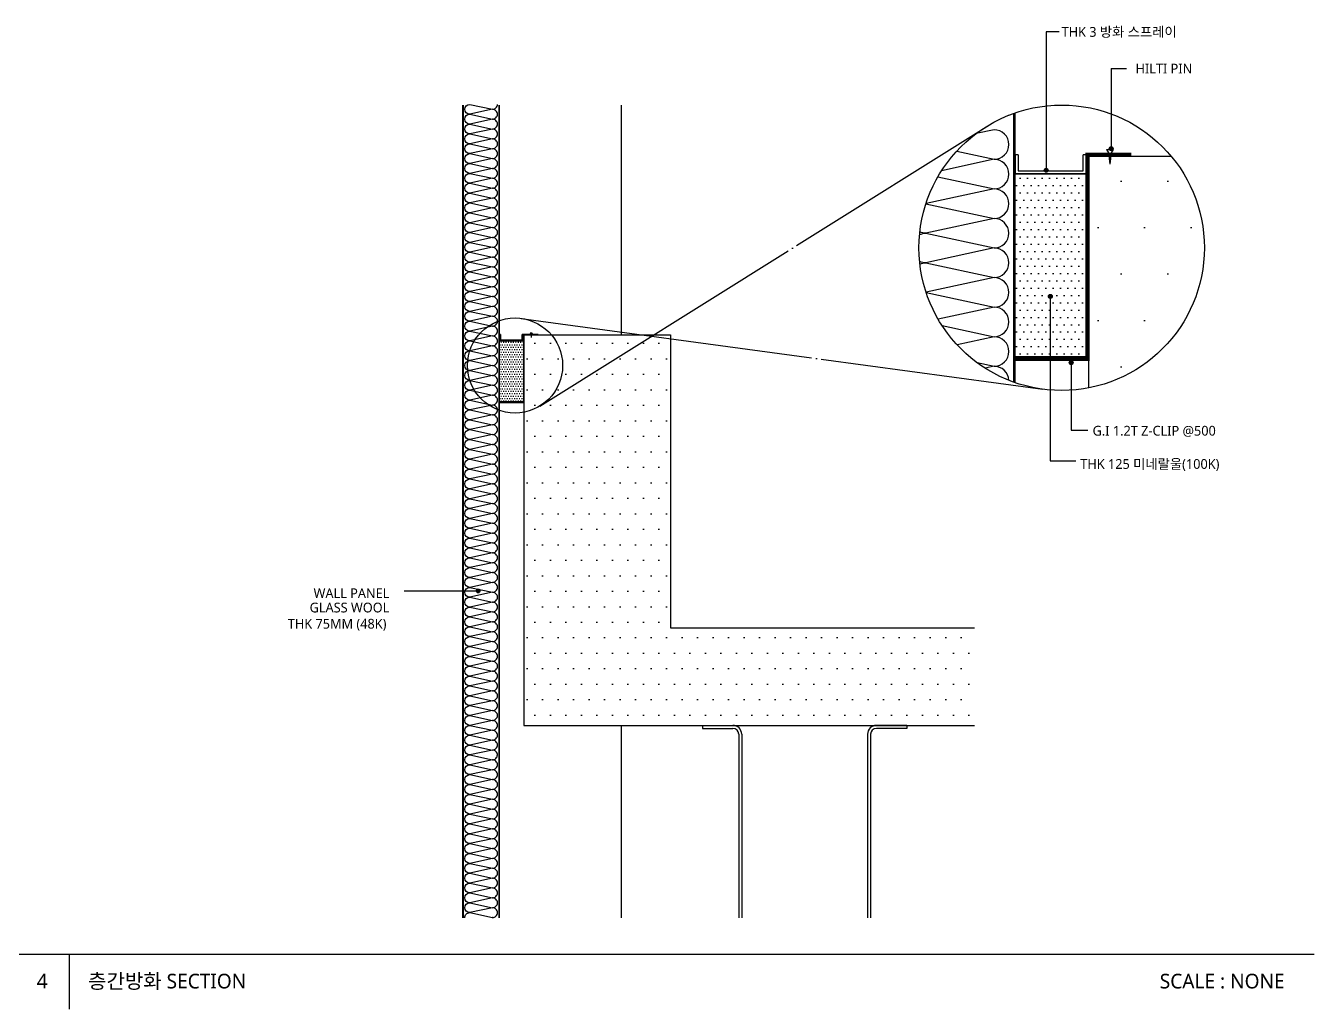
# Model space of a CAD drawing. Header units: millimetres. Extents: x 2752880 to 2775018, y 665860 to 672840.
# Drawn here: x 2761723 to 2764362, y 668685 to 670700 of the extents above; entities that cross this region are included whole.
import ezdxf
from ezdxf.enums import TextEntityAlignment as Align

# ---------------------------------------------------------------- set-up
doc = ezdxf.new("R2010")
doc.units = ezdxf.units.MM
doc.header["$LTSCALE"] = 10
doc.linetypes.add('CEN', pattern=[62, 60, -1, 0, -1])
doc.layers.get('DEFPOINTS').update_dxf_attribs({"color": 161})
for name, color, linetype in [('BOX', 5, 'Continuous'), ('CEN', 1, 'CEN'), ('CON', 7, 'Continuous'), ('ELE5', 254, 'Continuous'), ('HATCH', 8, 'Continuous'), ('HF', 3, 'Continuous'), ('OVERHEAD DOOR - 1', 4, 'Continuous'), ('TEX', 3, 'Continuous'), ('xref 단면도$0$내부우레탄-1', 13, 'Continuous'), ('스틸', 8, 'Continuous')]:
    doc.layers.add(name, color=color, linetype=linetype)
doc.styles.add('나눔바른고딕', font='NanumBarunGothic.ttf')
doc.styles.add('맑은고딕', font='malgun_0.ttf')

msp = doc.modelspace()

# ---------------------------------------------------------------- hatches: boundary and pattern name
at = {"linetype": 'ByBlock'}
h = msp.add_hatch(color=4, dxfattribs=at)
h.dxf.hatch_style = 1
h.paths.add_polyline_path([(2763950.3, 670447.9, 1), (2763942.4, 670447.9, 1)])
h = msp.add_hatch(dxfattribs=at)
h.set_pattern_fill('DOTS', color=251, scale=240)
h.set_pattern_definition([(0, (-5817545.158, -4257052.702), (7.5, 15), [0, -15])])
h.paths.add_polyline_path([(2763749.8, 670396.4), (2763749.8, 670021.4), (2763899.8, 670021.4), (2763899.8, 670396.4)])
h = msp.add_hatch(color=4, dxfattribs=at)
h.dxf.hatch_style = 1
h.paths.add_polyline_path([(2763817.1, 670403.7, 1), (2763809.2, 670403.7, 1)])
h = msp.add_hatch(color=4, dxfattribs=at)
h.dxf.hatch_style = 1
h.paths.add_polyline_path([(2763825.6, 670145.3, 1), (2763817.7, 670145.3, 1)])
h = msp.add_hatch(dxfattribs=at)
h.set_pattern_fill('DOTS', color=251, scale=80)
h.set_pattern_definition([(0, (-97738.11, -972428.863), (2.5, 5), [0, -5])])
h.paths.add_polyline_path([(2762693.5, 670054.2), (2762693.5, 669929.2), (2762743.5, 669929.2), (2762743.5, 670054.2)])
h = msp.add_hatch(color=4, dxfattribs=at)
h.dxf.hatch_style = 1
h.paths.add_polyline_path([(2763868.5, 670009.5, 1), (2763860.6, 670009.5, 1)])
h = msp.add_hatch(color=4, dxfattribs=at)
h.dxf.hatch_style = 1
h.paths.add_polyline_path([(2762653.6, 669541.8, 1), (2762645.8, 669541.8, 1)])
at = {"layer": 'HATCH', "linetype": 'ByBlock'}
h = msp.add_hatch(dxfattribs=at)
h.set_pattern_fill('DOTS', color=256, scale=60)
h.set_pattern_definition([(0, (-5521068.5, -1348727.92), (47.625, 95.25), [0, -95.25])])
edge = h.paths.add_edge_path()
edge.add_arc((2763845, 670244.9), 292.3, 280.7993, 400.5995)
edge.add_line((2764066.9, 670435.1), (2763987.8, 670435.4))
edge.add_line((2763987.8, 670435.4), (2763946, 670435.4))
edge.add_line((2763946, 670435.4), (2763946.5, 670439.7))
edge.add_line((2763946.5, 670439.7), (2763950.6, 670445.9))
edge.add_line((2763950.6, 670445.9), (2763937, 670445.9))
edge.add_line((2763937, 670445.9), (2763941.1, 670439.7))
edge.add_line((2763941.1, 670439.7), (2763941.6, 670435.4))
edge.add_line((2763941.6, 670435.4), (2763897.8, 670435.4))
edge.add_line((2763897.8, 670435.4), (2763897.8, 670017.1))
edge.add_line((2763897.8, 670017.1), (2763899.8, 670017.1))
edge.add_line((2763899.8, 670017.1), (2763899.8, 669957.8))
h = msp.add_hatch(dxfattribs=at)
h.set_pattern_fill('DOTS', color=256, scale=20)
h.set_pattern_definition([(0, (1087.442, -2987.27), (15.875, 31.75), [0, -31.75])])
h.paths.add_polyline_path([(2762743.5, 669266.2), (2762743.5, 669927.7), (2762742.9, 669927.7), (2762742.9, 670067.2), (2762757.5, 670067.2), (2762757.3, 670068.6), (2762756, 670070.7), (2762760.5, 670070.7), (2762759.1, 670068.6), (2762759, 670067.2), (2762772.9, 670067.2), (2763043.5, 670066.2), (2763043.5, 669466.2), (2763666.1, 669466.2), (2763666.1, 669266.2)])

# ---------------------------------------------------------------- linework, layer by layer
at = {"color": 4, "linetype": 'ByBlock'}
for p, q in [((2763839.6, 670687.2), (2763813.1, 670687.2)), ((2763813.1, 670687.2), (2763813.1, 670403.6)), ((2763946.3, 670612), (2763946.3, 670445.2)), ((2763946.3, 670612), (2763978, 670612)), ((2763821.6, 670149.3), (2763821.6, 669808)), ((2763864.5, 670015.4), (2763864.5, 669871.3)), ((2763864.5, 669871.3), (2763898.8, 669871.3)), ((2763821.6, 669808), (2763873.7, 669808)), ((2762497.9, 669541.7, -1), (2762649.6, 669541.7, -1))]:
    msp.add_line(p, q, dxfattribs=at)
at = {"color": 2, "linetype": 'ByBlock'}
for p, q in [((2763937, 670445.9), (2763950.6, 670445.9)), ((2763937, 670445.9), (2763941.1, 670439.7)), ((2763941.1, 670439.7), (2763943.8, 670416.3)), ((2763946.5, 670439.7), (2763943.8, 670416.3)), ((2763950.6, 670445.9), (2763946.5, 670439.7)), ((2763749.8, 670435.4), (2763749.8, 670396.4)), ((2763755.8, 670435.4), (2763749.8, 670435.4)), ((2763755.8, 670435.4), (2763755.8, 670402.4)), ((2763889.1, 670402.4), (2763889.1, 670435.4)), ((2763895.1, 670435.4), (2763889.1, 670435.4)), ((2763895.1, 670396.4), (2763895.1, 670435.4)), ((2763895.1, 670396.4), (2763749.8, 670396.4)), ((2763749.8, 670396.4), (2763895.1, 670396.4)), ((2763755.8, 670402.4), (2763889.1, 670402.4)), ((2762756, 670070.7), (2762760.5, 670070.7)), ((2762756, 670070.7), (2762757.3, 670068.6)), ((2762760.5, 670070.7), (2762759.1, 670068.6)), ((2762693.5, 670067.2), (2762693.5, 670054.2)), ((2762695.5, 670067.2), (2762693.5, 670067.2)), ((2762742, 670054.2), (2762693.5, 670054.2)), ((2762693.5, 670054.2), (2762742, 670054.2)), ((2762695.5, 670067.2), (2762695.5, 670056.2)), ((2762695.5, 670056.2), (2762740, 670056.2)), ((2762740, 670056.2), (2762740, 670067.2)), ((2762742, 670067.2), (2762740, 670067.2)), ((2762742, 670054.2), (2762742, 670067.2)), ((2762757.3, 670068.6), (2762758.2, 670060.8)), ((2762759.1, 670068.6), (2762758.2, 670060.8)), ((2763897.8, 670021.4), (2763749.8, 670021.4)), ((2762742.9, 669929.2), (2762693.5, 669929.2))]:
    msp.add_line(p, q, dxfattribs=at)
at = {"color": 1, "linetype": 'ByBlock'}
for centre, radius in [((2763845, 670244.9), 292.3), ((2762725.3, 670003.7), 97.4)]:
    msp.add_circle(centre, radius, dxfattribs=at)
at = {"color": 4, "linetype": 'ByBlock'}
for centre in [(2763946.3, 670447.9), (2763813.2, 670403.7), (2763821.7, 670145.3), (2763864.5, 670009.5), (2762649.7, 669541.8, -1)]:
    msp.add_circle(centre, 3.94, dxfattribs=at)
at = {"layer": 'BOX'}
for p, q in [((2759037.3, 668797.2), (2764362.3, 668797.2)), ((2761812.3, 668797.2), (2761812.3, 668684.7))]:
    msp.add_line(p, q, dxfattribs=at)
at = {"layer": 'CEN'}
for p, q in [((2762776.2, 669920.6), (2763697, 670496.9)), ((2762738.1, 670100.2), (2763806.6, 669955.2))]:
    msp.add_line(p, q, dxfattribs=at)
at = {"layer": 'CON', "ltscale": 0.1}
for p, q in [((2763899.8, 670432.6), (2764069.1, 670432.6)), ((2762743.5, 670066.2), (2763043.5, 670066.2))]:
    msp.add_line(p, q, dxfattribs=at)
for points in [[(2763899.8, 670432.6), (2763899.8, 669957.8)], [(2762743.5, 670066.2), (2762743.5, 669266.2), (2763666.1, 669266.2)], [(2763043.5, 670066.2), (2763043.5, 669466.2), (2763666.1, 669466.2)]]:
    msp.add_lwpolyline(points, dxfattribs=at)
at = {"layer": 'DEFPOINTS'}
msp.add_point((2763318.5, 669266.2), dxfattribs=at)
at = {"layer": 'ELE5', "ltscale": 0.1}
msp.add_line((2762943.5, 668872.2), (2762943.5, 669266.2), dxfattribs=at)
msp.add_lwpolyline([(2762943.5, 670066.2), (2762943.5, 670537.2)], dxfattribs=at)
at = {"layer": 'HF', "color": 0, "linetype": 'ByBlock'}
for p, q in [((2763109.5, 669266.2), (2763171.5, 669266.2)), ((2763109.5, 669266.2), (2763109.5, 669260.2)), ((2763109.5, 669260.2), (2763171.5, 669260.2)), ((2763527.5, 669266.2), (2763465.5, 669266.2)), ((2763527.5, 669260.2), (2763465.5, 669260.2)), ((2763527.5, 669266.2), (2763527.5, 669260.2)), ((2763183.5, 669248.2), (2763183.5, 668872.2)), ((2763189.5, 669248.2), (2763189.5, 668872.2)), ((2763447.5, 669248.2), (2763447.5, 668872.2)), ((2763453.5, 669248.2), (2763453.5, 668872.2))]:
    msp.add_line(p, q, dxfattribs=at)
for centre, radius, start, end in [((2763171.5, 669248.2), 18, 0, 90), ((2763171.5, 669248.2), 12, 0, 90), ((2763465.5, 669248.2), 18, 90, 180), ((2763465.5, 669248.2), 12, 90, 180)]:
    msp.add_arc(centre, radius, start, end, dxfattribs=at)
at = {"layer": 'OVERHEAD DOOR - 1', "linetype": 'ByBlock'}
for p, q in [((2762618.5, 668872.2), (2762618.5, 670537.2)), ((2762619.5, 668872.2), (2762619.5, 670537.2)), ((2762692.5, 668872.2), (2762692.5, 670537.2)), ((2762693.5, 668872.2), (2762693.5, 670537.2)), ((2763746.8, 669969.6), (2763746.8, 670520.2)), ((2763749.8, 669968.6), (2763749.8, 670521.2))]:
    msp.add_line(p, q, dxfattribs=at)
at = {"layer": 'xref 단면도$0$내부우레탄-1', "color": 251, "linetype": 'ByBlock'}
for points, elevation in [([(2762689.2, 670518.5, 0.414214), (2762679.1, 670528.6), (2762632.5, 670518.5, -1), (2762632.5, 670538.7), (2762679.1, 670528.6, 0.414214), (2762689.2, 670538.7)], -1), ([(2762689.2, 670518.5, 0.414214), (2762679.1, 670528.6), (2762632.5, 670518.5, -1), (2762632.5, 670538.7), (2762679.1, 670528.6, 0.414214), (2762689.2, 670538.7)], -1), ([(2762689.2, 670498.3, 0.414214), (2762679.1, 670508.4), (2762632.5, 670498.3, -1), (2762632.5, 670518.5), (2762679.1, 670508.4, 0.414214), (2762689.2, 670518.5)], -1), ([(2762689.2, 670498.3, 0.414214), (2762679.1, 670508.4), (2762632.5, 670498.3, -1), (2762632.5, 670518.5), (2762679.1, 670508.4, 0.414214), (2762689.2, 670518.5)], -1), ([(2762689.2, 670478.1, 0.414214), (2762679.1, 670488.2), (2762632.5, 670478.1, -1), (2762632.5, 670498.3), (2762679.1, 670488.2, 0.414214), (2762689.2, 670498.3)], -1), ([(2763736.7, 670516.4, 0.005215), (2763736.7, 670517)], -3), ([(2763736.7, 670516.4, 0.005215), (2763736.7, 670517)], -3), ([(2762689.2, 670457.9, 0.414214), (2762679.1, 670468), (2762632.5, 670457.9, -1), (2762632.5, 670478.1), (2762679.1, 670468, 0.414214), (2762689.2, 670478.1)], -1), ([(2762689.2, 670457.9, 0.414214), (2762679.1, 670468), (2762632.5, 670457.9, -1), (2762632.5, 670478.1), (2762679.1, 670468, 0.414214), (2762689.2, 670478.1)], -1), ([(2763736.7, 670456.4, 0.414214), (2763706.4, 670486.7), (2763669.7, 670478.7)], -3), ([(2763736.7, 670456.4, 0.414214), (2763706.4, 670486.7), (2763669.7, 670478.7)], -3), ([(2762689.2, 670437.7, 0.414214), (2762679.1, 670447.8), (2762632.5, 670437.7, -1), (2762632.5, 670457.9), (2762679.1, 670447.8, 0.414214), (2762689.2, 670457.9)], -1), ([(2763629.9, 670442.7), (2763706.4, 670426.1, 0.414214), (2763736.7, 670456.4)], -3), ([(2763629.9, 670442.7), (2763706.4, 670426.1, 0.414214), (2763736.7, 670456.4)], -3), ([(2762689.2, 670417.5, 0.414214), (2762679.1, 670427.6), (2762632.5, 670417.5, -1), (2762632.5, 670437.7), (2762679.1, 670427.6, 0.414214), (2762689.2, 670437.7)], -1), ([(2762689.2, 670397.3, 0.414214), (2762679.1, 670407.4), (2762632.5, 670397.3, -1), (2762632.5, 670417.5), (2762679.1, 670407.4, 0.414214), (2762689.2, 670417.5)], -1), ([(2762689.2, 670397.3, 0.414214), (2762679.1, 670407.4), (2762632.5, 670397.3, -1), (2762632.5, 670417.5), (2762679.1, 670407.4, 0.414214), (2762689.2, 670417.5)], -1), ([(2763736.7, 670395.8, 0.414214), (2763706.4, 670426.1), (2763599.1, 670402.8)], -3), ([(2763736.7, 670395.8, 0.414214), (2763706.4, 670426.1), (2763599.1, 670402.8)], -3), ([(2762689.2, 670377.1, 0.414214), (2762679.1, 670387.2), (2762632.5, 670377.1, -1), (2762632.5, 670397.3), (2762679.1, 670387.2, 0.414214), (2762689.2, 670397.3)], -1), ([(2762689.2, 670377.1, 0.414214), (2762679.1, 670387.2), (2762632.5, 670377.1, -1), (2762632.5, 670397.3), (2762679.1, 670387.2, 0.414214), (2762689.2, 670397.3)], -1), ([(2763591.6, 670390.5), (2763706.4, 670365.5, 0.414214), (2763736.7, 670395.8)], -3), ([(2763591.6, 670390.5), (2763706.4, 670365.5, 0.414214), (2763736.7, 670395.8)], -3), ([(2762689.2, 670356.9, 0.414214), (2762679.1, 670367), (2762632.5, 670356.9, -1), (2762632.5, 670377.1), (2762679.1, 670367, 0.414214), (2762689.2, 670377.1)], -1), ([(2762689.2, 670356.9, 0.414214), (2762679.1, 670367), (2762632.5, 670356.9, -1), (2762632.5, 670377.1), (2762679.1, 670367, 0.414214), (2762689.2, 670377.1)], -1), ([(2763736.7, 670335.2, 0.414214), (2763706.4, 670365.5), (2763567.1, 670335.3)], -3), ([(2763736.7, 670335.2, 0.414214), (2763706.4, 670365.5), (2763567.1, 670335.3)], -3), ([(2762689.2, 670336.7, 0.414214), (2762679.1, 670346.8), (2762632.5, 670336.7, -1), (2762632.5, 670356.9), (2762679.1, 670346.8, 0.414214), (2762689.2, 670356.9)], -1), ([(2762689.2, 670316.5, 0.414214), (2762679.1, 670326.6), (2762632.5, 670316.5, -1), (2762632.5, 670336.7), (2762679.1, 670326.6, 0.414214), (2762689.2, 670336.7)], -1), ([(2762689.2, 670316.5, 0.414214), (2762679.1, 670326.6), (2762632.5, 670316.5, -1), (2762632.5, 670336.7), (2762679.1, 670326.6, 0.414214), (2762689.2, 670336.7)], -1), ([(2763567, 670335.2), (2763706.4, 670304.9, 0.414214), (2763736.7, 670335.2)], -3), ([(2762689.2, 670296.3, 0.414214), (2762679.1, 670306.4), (2762632.5, 670296.3, -1), (2762632.5, 670316.5), (2762679.1, 670306.4, 0.414214), (2762689.2, 670316.5)], -1), ([(2762689.2, 670276.1, 0.414214), (2762679.1, 670286.2), (2762632.5, 670276.1, -1), (2762632.5, 670296.3), (2762679.1, 670286.2, 0.414214), (2762689.2, 670296.3)], -1), ([(2763736.7, 670274.7, 0.414214), (2763706.4, 670304.9), (2763566.8, 670274.7, -0.10431), (2763554.5, 670277.2, -0.10431)], -3), ([(2762689.2, 670255.9, 0.414214), (2762679.1, 670266), (2762632.5, 670255.9, -1), (2762632.5, 670276.1), (2762679.1, 670266, 0.414214), (2762689.2, 670276.1)], -1), ([(2762689.2, 670255.9, 0.414214), (2762679.1, 670266), (2762632.5, 670255.9, -1), (2762632.5, 670276.1), (2762679.1, 670266, 0.414214), (2762689.2, 670276.1)], -1), ([(2762689.2, 670235.7, 0.414214), (2762679.1, 670245.8), (2762632.5, 670235.7, -1), (2762632.5, 670255.9), (2762679.1, 670245.8, 0.414214), (2762689.2, 670255.9)], -1), ([(2762689.2, 670235.7, 0.414214), (2762679.1, 670245.8), (2762632.5, 670235.7, -1), (2762632.5, 670255.9), (2762679.1, 670245.8, 0.414214), (2762689.2, 670255.9)], -1), ([(2763554, 670271.8, -0.109363), (2763566.8, 670274.7), (2763706.4, 670244.4, 0.414214), (2763736.7, 670274.7)], -3), ([(2762689.2, 670215.5, 0.414214), (2762679.1, 670225.6), (2762632.5, 670215.5, -1), (2762632.5, 670235.7), (2762679.1, 670225.6, 0.414214), (2762689.2, 670235.7)], -1), ([(2762689.2, 670215.5, 0.414214), (2762679.1, 670225.6), (2762632.5, 670215.5, -1), (2762632.5, 670235.7), (2762679.1, 670225.6, 0.414214), (2762689.2, 670235.7)], -1), ([(2763736.7, 670214.1, 0.414214), (2763706.4, 670244.4), (2763566.8, 670214.1, -0.10837), (2763554.1, 670216.8, -0.10837)], -3), ([(2762689.2, 670195.4, 0.414214), (2762679.1, 670205.5), (2762632.5, 670195.4, -1), (2762632.5, 670215.5), (2762679.1, 670205.5, 0.414214), (2762689.2, 670215.5)], -1), ([(2763554.7, 670211.5, -0.103239), (2763566.8, 670214.1), (2763706.4, 670183.8, 0.414214), (2763736.7, 670214.1)], -3), ([(2762689.2, 670175.2, 0.414214), (2762679.1, 670185.3), (2762632.5, 670175.2, -1), (2762632.5, 670195.4), (2762679.1, 670185.3, 0.414214), (2762689.2, 670195.4)], -1), ([(2762689.2, 670155, 0.414214), (2762679.1, 670165.1), (2762632.5, 670155, -1), (2762632.5, 670175.2), (2762679.1, 670165.1, 0.414214), (2762689.2, 670175.2)], -1), ([(2763736.7, 670153.5, 0.414214), (2763706.4, 670183.8), (2763567.4, 670153.6)], -3), ([(2762689.2, 670134.8, 0.414214), (2762679.1, 670144.9), (2762632.5, 670134.8, -1), (2762632.5, 670155), (2762679.1, 670144.9, 0.414214), (2762689.2, 670155)], -1), ([(2762689.2, 670134.8, 0.414214), (2762679.1, 670144.9), (2762632.5, 670134.8, -1), (2762632.5, 670155), (2762679.1, 670144.9, 0.414214), (2762689.2, 670155)], -1), ([(2763567.5, 670153.3), (2763706.4, 670123.2, 0.414214), (2763736.7, 670153.5)], -3), ([(2763567.5, 670153.3), (2763706.4, 670123.2, 0.414214), (2763736.7, 670153.5)], -3), ([(2762689.2, 670114.6, 0.414214), (2762679.1, 670124.7), (2762632.5, 670114.6, -1), (2762632.5, 670134.8), (2762679.1, 670124.7, 0.414214), (2762689.2, 670134.8)], -1), ([(2763736.7, 670092.9, 0.414214), (2763706.4, 670123.2), (2763592.1, 670098.4)], -3), ([(2763736.7, 670092.9, 0.414214), (2763706.4, 670123.2), (2763592.1, 670098.4)], -3), ([(2762689.2, 670094.4, 0.414214), (2762679.1, 670104.5), (2762632.5, 670094.4, -1), (2762632.5, 670114.6), (2762679.1, 670104.5, 0.414214), (2762689.2, 670114.6)], -1), ([(2762689.2, 670074.2, 0.414214), (2762679.1, 670084.3), (2762632.5, 670074.2, -1), (2762632.5, 670094.4), (2762679.1, 670084.3, 0.414214), (2762689.2, 670094.4)], -1), ([(2762689.2, 670074.2, 0.414214), (2762679.1, 670084.3), (2762632.5, 670074.2, -1), (2762632.5, 670094.4), (2762679.1, 670084.3, 0.414214), (2762689.2, 670094.4)], -1), ([(2762689.2, 670054, 0.414214), (2762679.1, 670064.1), (2762632.5, 670054, -1), (2762632.5, 670074.2), (2762679.1, 670064.1, 0.414214), (2762689.2, 670074.2)], -1), ([(2762689.2, 670054, 0.414214), (2762679.1, 670064.1), (2762632.5, 670054, -1), (2762632.5, 670074.2), (2762679.1, 670064.1, 0.414214), (2762689.2, 670074.2)], -1), ([(2763599.9, 670085.7), (2763706.4, 670062.6, 0.414214), (2763736.7, 670092.9)], -3), ([(2762689.2, 670033.8, 0.414214), (2762679.1, 670043.9), (2762632.5, 670033.8, -1), (2762632.5, 670054), (2762679.1, 670043.9, 0.414214), (2762689.2, 670054)], -1), ([(2762689.2, 670033.8, 0.414214), (2762679.1, 670043.9), (2762632.5, 670033.8, -1), (2762632.5, 670054), (2762679.1, 670043.9, 0.414214), (2762689.2, 670054)], -1), ([(2763736.7, 670032.3, 0.414214), (2763706.4, 670062.6), (2763630.7, 670046.2)], -3), ([(2762689.2, 670013.6, 0.414214), (2762679.1, 670023.7), (2762632.5, 670013.6, -1), (2762632.5, 670033.8), (2762679.1, 670023.7, 0.414214), (2762689.2, 670033.8)], -1), ([(2763671.7, 670009.5), (2763706.4, 670002, 0.414214), (2763736.7, 670032.3)], -3), ([(2762689.2, 669993.4, 0.414214), (2762679.1, 670003.5), (2762632.5, 669993.4, -1), (2762632.5, 670013.6), (2762679.1, 670003.5, 0.414214), (2762689.2, 670013.6)], -1), ([(2762689.2, 669973.2, 0.414214), (2762679.1, 669983.3), (2762632.5, 669973.2, -1), (2762632.5, 669993.4), (2762679.1, 669983.3, 0.414214), (2762689.2, 669993.4)], -1), ([(2763736.7, 669973.5, 0.397475), (2763706.4, 670002), (2763688.4, 669998.1)], -3), ([(2762689.2, 669953, 0.414214), (2762679.1, 669963.1), (2762632.5, 669953, -1), (2762632.5, 669973.2), (2762679.1, 669963.1, 0.414214), (2762689.2, 669973.2)], -1), ([(2762689.2, 669953, 0.414214), (2762679.1, 669963.1), (2762632.5, 669953, -1), (2762632.5, 669973.2), (2762679.1, 669963.1, 0.414214), (2762689.2, 669973.2)], -1), ([(2762689.2, 669932.8, 0.414214), (2762679.1, 669942.9), (2762632.5, 669932.8, -1), (2762632.5, 669953), (2762679.1, 669942.9, 0.414214), (2762689.2, 669953)], -1), ([(2762689.2, 669912.6, 0.414214), (2762679.1, 669922.7), (2762632.5, 669912.6, -1), (2762632.5, 669932.8), (2762679.1, 669922.7, 0.414214), (2762689.2, 669932.8)], -1), ([(2762689.2, 669892.4, 0.414214), (2762679.1, 669902.5), (2762632.5, 669892.4, -1), (2762632.5, 669912.6), (2762679.1, 669902.5, 0.414214), (2762689.2, 669912.6)], -1), ([(2762689.2, 669892.4, 0.414214), (2762679.1, 669902.5), (2762632.5, 669892.4, -1), (2762632.5, 669912.6), (2762679.1, 669902.5, 0.414214), (2762689.2, 669912.6)], -1), ([(2762689.2, 669872.2, 0.414214), (2762679.1, 669882.3), (2762632.5, 669872.2, -1), (2762632.5, 669892.4), (2762679.1, 669882.3, 0.414214), (2762689.2, 669892.4)], -1), ([(2762689.2, 669872.2, 0.414214), (2762679.1, 669882.3), (2762632.5, 669872.2, -1), (2762632.5, 669892.4), (2762679.1, 669882.3, 0.414214), (2762689.2, 669892.4)], -1), ([(2762689.2, 669852, 0.414214), (2762679.1, 669862.1), (2762632.5, 669852, -1), (2762632.5, 669872.2), (2762679.1, 669862.1, 0.414214), (2762689.2, 669872.2)], -1), ([(2762689.2, 669852, 0.414214), (2762679.1, 669862.1), (2762632.5, 669852, -1), (2762632.5, 669872.2), (2762679.1, 669862.1, 0.414214), (2762689.2, 669872.2)], -1), ([(2762689.2, 669831.8, 0.414214), (2762679.1, 669841.9), (2762632.5, 669831.8, -1), (2762632.5, 669852), (2762679.1, 669841.9, 0.414214), (2762689.2, 669852)], -1), ([(2762689.2, 669811.6, 0.414214), (2762679.1, 669821.7), (2762632.5, 669811.6, -1), (2762632.5, 669831.8), (2762679.1, 669821.7, 0.414214), (2762689.2, 669831.8)], -1), ([(2762689.2, 669791.4, 0.414214), (2762679.1, 669801.5), (2762632.5, 669791.4, -1), (2762632.5, 669811.6), (2762679.1, 669801.5, 0.414214), (2762689.2, 669811.6)], -1), ([(2762689.2, 669771.2, 0.414214), (2762679.1, 669781.3), (2762632.5, 669771.2, -1), (2762632.5, 669791.4), (2762679.1, 669781.3, 0.414214), (2762689.2, 669791.4)], -1), ([(2762689.2, 669771.2, 0.414214), (2762679.1, 669781.3), (2762632.5, 669771.2, -1), (2762632.5, 669791.4), (2762679.1, 669781.3, 0.414214), (2762689.2, 669791.4)], -1), ([(2762689.2, 669751, 0.414214), (2762679.1, 669761.1), (2762632.5, 669751, -1), (2762632.5, 669771.2), (2762679.1, 669761.1, 0.414214), (2762689.2, 669771.2)], -1), ([(2762689.2, 669730.8, 0.414214), (2762679.1, 669740.9), (2762632.5, 669730.8, -1), (2762632.5, 669751), (2762679.1, 669740.9, 0.414214), (2762689.2, 669751)], -1), ([(2762689.2, 669730.8, 0.414214), (2762679.1, 669740.9), (2762632.5, 669730.8, -1), (2762632.5, 669751), (2762679.1, 669740.9, 0.414214), (2762689.2, 669751)], -1), ([(2762689.2, 669730.8, 0.414214), (2762679.1, 669740.9), (2762632.5, 669730.8, -1), (2762632.5, 669751), (2762679.1, 669740.9, 0.414214), (2762689.2, 669751)], -1), ([(2762689.2, 669710.6, 0.414214), (2762679.1, 669720.7), (2762632.5, 669710.6, -1), (2762632.5, 669730.8), (2762679.1, 669720.7, 0.414214), (2762689.2, 669730.8)], -1), ([(2762689.2, 669710.6, 0.414214), (2762679.1, 669720.7), (2762632.5, 669710.6, -1), (2762632.5, 669730.8), (2762679.1, 669720.7, 0.414214), (2762689.2, 669730.8)], -1), ([(2762689.2, 669690.5, 0.414214), (2762679.1, 669700.6), (2762632.5, 669690.5, -1), (2762632.5, 669710.6), (2762679.1, 669700.6, 0.414214), (2762689.2, 669710.6)], -1), ([(2762689.2, 669690.5, 0.414214), (2762679.1, 669700.6), (2762632.5, 669690.5, -1), (2762632.5, 669710.6), (2762679.1, 669700.6, 0.414214), (2762689.2, 669710.6)], -1), ([(2762689.2, 669670.3, 0.414214), (2762679.1, 669680.4), (2762632.5, 669670.3, -1), (2762632.5, 669690.5), (2762679.1, 669680.4, 0.414214), (2762689.2, 669690.5)], -1), ([(2762689.2, 669650.1, 0.414214), (2762679.1, 669660.2), (2762632.5, 669650.1, -1), (2762632.5, 669670.3), (2762679.1, 669660.2, 0.414214), (2762689.2, 669670.3)], -1), ([(2762689.2, 669629.9, 0.414214), (2762679.1, 669640), (2762632.5, 669629.9, -1), (2762632.5, 669650.1), (2762679.1, 669640, 0.414214), (2762689.2, 669650.1)], -1), ([(2762689.2, 669609.7, 0.414214), (2762679.1, 669619.8), (2762632.5, 669609.7, -1), (2762632.5, 669629.9), (2762679.1, 669619.8, 0.414214), (2762689.2, 669629.9)], -1), ([(2762689.2, 669609.7, 0.414214), (2762679.1, 669619.8), (2762632.5, 669609.7, -1), (2762632.5, 669629.9), (2762679.1, 669619.8, 0.414214), (2762689.2, 669629.9)], -1), ([(2762689.2, 669589.5, 0.414214), (2762679.1, 669599.6), (2762632.5, 669589.5, -1), (2762632.5, 669609.7), (2762679.1, 669599.6, 0.414214), (2762689.2, 669609.7)], -1), ([(2762689.2, 669569.3, 0.414214), (2762679.1, 669579.4), (2762632.5, 669569.3, -1), (2762632.5, 669589.5), (2762679.1, 669579.4, 0.414214), (2762689.2, 669589.5)], -1), ([(2762689.2, 669549.1, 0.414214), (2762679.1, 669559.2), (2762632.5, 669549.1, -1), (2762632.5, 669569.3), (2762679.1, 669559.2, 0.414214), (2762689.2, 669569.3)], -1), ([(2762689.2, 669528.9, 0.414214), (2762679.1, 669539), (2762632.5, 669528.9, -1), (2762632.5, 669549.1), (2762679.1, 669539, 0.414214), (2762689.2, 669549.1)], -1), ([(2762689.2, 669508.7, 0.414214), (2762679.1, 669518.8), (2762632.5, 669508.7, -1), (2762632.5, 669528.9), (2762679.1, 669518.8, 0.414214), (2762689.2, 669528.9)], -1), ([(2762689.2, 669508.7, 0.414214), (2762679.1, 669518.8), (2762632.5, 669508.7, -1), (2762632.5, 669528.9), (2762679.1, 669518.8, 0.414214), (2762689.2, 669528.9)], -1), ([(2762689.2, 669488.5, 0.414214), (2762679.1, 669498.6), (2762632.5, 669488.5, -1), (2762632.5, 669508.7), (2762679.1, 669498.6, 0.414214), (2762689.2, 669508.7)], -1), ([(2762689.2, 669468.3, 0.414214), (2762679.1, 669478.4), (2762632.5, 669468.3, -1), (2762632.5, 669488.5), (2762679.1, 669478.4, 0.414214), (2762689.2, 669488.5)], -1), ([(2762689.2, 669468.3, 0.414214), (2762679.1, 669478.4), (2762632.5, 669468.3, -1), (2762632.5, 669488.5), (2762679.1, 669478.4, 0.414214), (2762689.2, 669488.5)], -1), ([(2762689.2, 669468.3, 0.414214), (2762679.1, 669478.4), (2762632.5, 669468.3, -1), (2762632.5, 669488.5), (2762679.1, 669478.4, 0.414214), (2762689.2, 669488.5)], -1), ([(2762689.2, 669448.1, 0.414214), (2762679.1, 669458.2), (2762632.5, 669448.1, -1), (2762632.5, 669468.3), (2762679.1, 669458.2, 0.414214), (2762689.2, 669468.3)], -1), ([(2762689.2, 669448.1, 0.414214), (2762679.1, 669458.2), (2762632.5, 669448.1, -1), (2762632.5, 669468.3), (2762679.1, 669458.2, 0.414214), (2762689.2, 669468.3)], -1), ([(2762689.2, 669427.9, 0.414214), (2762679.1, 669438), (2762632.5, 669427.9, -1), (2762632.5, 669448.1), (2762679.1, 669438, 0.414214), (2762689.2, 669448.1)], -1), ([(2762689.2, 669427.9, 0.414214), (2762679.1, 669438), (2762632.5, 669427.9, -1), (2762632.5, 669448.1), (2762679.1, 669438, 0.414214), (2762689.2, 669448.1)], -1), ([(2762689.2, 669407.7, 0.414214), (2762679.1, 669417.8), (2762632.5, 669407.7, -1), (2762632.5, 669427.9), (2762679.1, 669417.8, 0.414214), (2762689.2, 669427.9)], -1), ([(2762689.2, 669387.5, 0.414214), (2762679.1, 669397.6), (2762632.5, 669387.5, -1), (2762632.5, 669407.7), (2762679.1, 669397.6, 0.414214), (2762689.2, 669407.7)], -1), ([(2762689.2, 669367.3, 0.414214), (2762679.1, 669377.4), (2762632.5, 669367.3, -1), (2762632.5, 669387.5), (2762679.1, 669377.4, 0.414214), (2762689.2, 669387.5)], -1), ([(2762689.2, 669347.1, 0.414214), (2762679.1, 669357.2), (2762632.5, 669347.1, -1), (2762632.5, 669367.3), (2762679.1, 669357.2, 0.414214), (2762689.2, 669367.3)], -1), ([(2762689.2, 669347.1, 0.414214), (2762679.1, 669357.2), (2762632.5, 669347.1, -1), (2762632.5, 669367.3), (2762679.1, 669357.2, 0.414214), (2762689.2, 669367.3)], -1), ([(2762689.2, 669326.9, 0.414214), (2762679.1, 669337), (2762632.5, 669326.9, -1), (2762632.5, 669347.1), (2762679.1, 669337, 0.414214), (2762689.2, 669347.1)], -1), ([(2762689.2, 669306.7, 0.414214), (2762679.1, 669316.8), (2762632.5, 669306.7, -1), (2762632.5, 669326.9), (2762679.1, 669316.8, 0.414214), (2762689.2, 669326.9)], -1), ([(2762689.2, 669286.5, 0.414214), (2762679.1, 669296.6), (2762632.5, 669286.5, -1), (2762632.5, 669306.7), (2762679.1, 669296.6, 0.414214), (2762689.2, 669306.7)], -1), ([(2762689.2, 669266.3, 0.414214), (2762679.1, 669276.4), (2762632.5, 669266.3, -1), (2762632.5, 669286.5), (2762679.1, 669276.4, 0.414214), (2762689.2, 669286.5)], -1), ([(2762689.2, 669246.1, 0.414214), (2762679.1, 669256.2), (2762632.5, 669246.1, -1), (2762632.5, 669266.3), (2762679.1, 669256.2, 0.414214), (2762689.2, 669266.3)], -1), ([(2762689.2, 669246.1, 0.414214), (2762679.1, 669256.2), (2762632.5, 669246.1, -1), (2762632.5, 669266.3), (2762679.1, 669256.2, 0.414214), (2762689.2, 669266.3)], -1), ([(2762689.2, 669225.9, 0.414214), (2762679.1, 669236), (2762632.5, 669225.9, -1), (2762632.5, 669246.1), (2762679.1, 669236, 0.414214), (2762689.2, 669246.1)], -1), ([(2762689.2, 669205.7, 0.414214), (2762679.1, 669215.8), (2762632.5, 669205.7, -1), (2762632.5, 669225.9), (2762679.1, 669215.8, 0.414214), (2762689.2, 669225.9)], -1), ([(2762689.2, 669205.7, 0.414214), (2762679.1, 669215.8), (2762632.5, 669205.7, -1), (2762632.5, 669225.9), (2762679.1, 669215.8, 0.414214), (2762689.2, 669225.9)], -1), ([(2762689.2, 669205.7, 0.414214), (2762679.1, 669215.8), (2762632.5, 669205.7, -1), (2762632.5, 669225.9), (2762679.1, 669215.8, 0.414214), (2762689.2, 669225.9)], -1), ([(2762689.2, 669185.6, 0.414214), (2762679.1, 669195.7), (2762632.5, 669185.6, -1), (2762632.5, 669205.7), (2762679.1, 669195.7, 0.414214), (2762689.2, 669205.7)], -1), ([(2762689.2, 669185.6, 0.414214), (2762679.1, 669195.7), (2762632.5, 669185.6, -1), (2762632.5, 669205.7), (2762679.1, 669195.7, 0.414214), (2762689.2, 669205.7)], -1), ([(2762689.2, 669165.4, 0.414214), (2762679.1, 669175.5), (2762632.5, 669165.4, -1), (2762632.5, 669185.6), (2762679.1, 669175.5, 0.414214), (2762689.2, 669185.6)], -1), ([(2762689.2, 669165.4, 0.414214), (2762679.1, 669175.5), (2762632.5, 669165.4, -1), (2762632.5, 669185.6), (2762679.1, 669175.5, 0.414214), (2762689.2, 669185.6)], -1), ([(2762689.2, 669145.2, 0.414214), (2762679.1, 669155.3), (2762632.5, 669145.2, -1), (2762632.5, 669165.4), (2762679.1, 669155.3, 0.414214), (2762689.2, 669165.4)], -1), ([(2762689.2, 669125, 0.414214), (2762679.1, 669135.1), (2762632.5, 669125, -1), (2762632.5, 669145.2), (2762679.1, 669135.1, 0.414214), (2762689.2, 669145.2)], -1), ([(2762689.2, 669104.8, 0.414214), (2762679.1, 669114.9), (2762632.5, 669104.8, -1), (2762632.5, 669125), (2762679.1, 669114.9, 0.414214), (2762689.2, 669125)], -1), ([(2762689.2, 669084.6, 0.414214), (2762679.1, 669094.7), (2762632.5, 669084.6, -1), (2762632.5, 669104.8), (2762679.1, 669094.7, 0.414214), (2762689.2, 669104.8)], -1), ([(2762689.2, 669084.6, 0.414214), (2762679.1, 669094.7), (2762632.5, 669084.6, -1), (2762632.5, 669104.8), (2762679.1, 669094.7, 0.414214), (2762689.2, 669104.8)], -1), ([(2762689.2, 669064.4, 0.414214), (2762679.1, 669074.5), (2762632.5, 669064.4, -1), (2762632.5, 669084.6), (2762679.1, 669074.5, 0.414214), (2762689.2, 669084.6)], -1), ([(2762689.2, 669044.2, 0.414214), (2762679.1, 669054.3), (2762632.5, 669044.2, -1), (2762632.5, 669064.4), (2762679.1, 669054.3, 0.414214), (2762689.2, 669064.4)], -1), ([(2762689.2, 669024, 0.414214), (2762679.1, 669034.1), (2762632.5, 669024, -1), (2762632.5, 669044.2), (2762679.1, 669034.1, 0.414214), (2762689.2, 669044.2)], -1), ([(2762689.2, 669003.8, 0.414214), (2762679.1, 669013.9), (2762632.5, 669003.8, -1), (2762632.5, 669024), (2762679.1, 669013.9, 0.414214), (2762689.2, 669024)], -1), ([(2762689.2, 668983.6, 0.414214), (2762679.1, 668993.7), (2762632.5, 668983.6, -1), (2762632.5, 669003.8), (2762679.1, 668993.7, 0.414214), (2762689.2, 669003.8)], -1), ([(2762689.2, 668983.6, 0.414214), (2762679.1, 668993.7), (2762632.5, 668983.6, -1), (2762632.5, 669003.8), (2762679.1, 668993.7, 0.414214), (2762689.2, 669003.8)], -1), ([(2762689.2, 668963.4, 0.414214), (2762679.1, 668973.5), (2762632.5, 668963.4, -1), (2762632.5, 668983.6), (2762679.1, 668973.5, 0.414214), (2762689.2, 668983.6)], -1), ([(2762689.2, 668943.2, 0.414214), (2762679.1, 668953.3), (2762632.5, 668943.2, -1), (2762632.5, 668963.4), (2762679.1, 668953.3, 0.414214), (2762689.2, 668963.4)], -1), ([(2762689.2, 668943.2, 0.414214), (2762679.1, 668953.3), (2762632.5, 668943.2, -1), (2762632.5, 668963.4), (2762679.1, 668953.3, 0.414214), (2762689.2, 668963.4)], -1), ([(2762689.2, 668943.2, 0.414214), (2762679.1, 668953.3), (2762632.5, 668943.2, -1), (2762632.5, 668963.4), (2762679.1, 668953.3, 0.414214), (2762689.2, 668963.4)], -1), ([(2762689.2, 668923, 0.414214), (2762679.1, 668933.1), (2762632.5, 668923, -1), (2762632.5, 668943.2), (2762679.1, 668933.1, 0.414214), (2762689.2, 668943.2)], -1), ([(2762689.2, 668923, 0.414214), (2762679.1, 668933.1), (2762632.5, 668923, -1), (2762632.5, 668943.2), (2762679.1, 668933.1, 0.414214), (2762689.2, 668943.2)], -1), ([(2762689.2, 668902.8, 0.414214), (2762679.1, 668912.9), (2762632.5, 668902.8, -1), (2762632.5, 668923), (2762679.1, 668912.9, 0.414214), (2762689.2, 668923)], -1), ([(2762689.2, 668902.8, 0.414214), (2762679.1, 668912.9), (2762632.5, 668902.8, -1), (2762632.5, 668923), (2762679.1, 668912.9, 0.414214), (2762689.2, 668923)], -1), ([(2762689.2, 668882.6, 0.414214), (2762679.1, 668892.7), (2762632.5, 668882.6, -1), (2762632.5, 668902.8), (2762679.1, 668892.7, 0.414214), (2762689.2, 668902.8)], -1), ([(2762622.4, 668872.2, -0.424043), (2762632.5, 668882.6), (2762679.1, 668872.5, 0.414214), (2762689.2, 668882.6)], -1), ([(2762681.7, 668872.2, 0.064922), (2762679.1, 668872.5), (2762677.5, 668872.2)], -1)]:
    msp.add_lwpolyline(points, format="xyb", dxfattribs=dict(at, elevation=elevation))
at = {"layer": '스틸', "color": 6, "linetype": 'ByBlock'}
for points, const_width in [([(2763987.8, 670435.4), (2763897.8, 670435.4), (2763897.8, 670017.1), (2763749.8, 670017.1)], 9), ([(2762772.9, 670067.2), (2762742.9, 670067.2), (2762742.9, 669927.7), (2762693.5, 669927.7)], 3)]:
    msp.add_lwpolyline(points, dxfattribs=dict(at, const_width=const_width))

# ---------------------------------------------------------------- texts
at = {"layer": 'TEX', "linetype": 'ByBlock', "style": '맑은고딕'}
for s, p in [('THK 3 방화 스프레이', (2763844.8, 670677.2)), ('HILTI PIN', (2763996.2, 670602)), ('G.I 1.2T Z-CLIP @500', (2763908.2, 669860)), ('THK 125 미네랄울(100K)', (2763883.1, 669791.9))]:
    msp.add_text(s, height=20, dxfattribs=at).set_placement(p)
for s, p in [('WALL PANEL', (2762312.6, 669537)), ('GLASS WOOL ', (2762304.5, 669507.7)), ('THK 75MM (48K)', (2762259.8, 669474.5))]:
    msp.add_text(s, height=20, dxfattribs=at).set_placement(p, align=Align.MIDDLE_LEFT)
at = {"layer": 'TEX', "style": '나눔바른고딕'}
msp.add_text('4', height=30, dxfattribs=at).set_placement((2761756.7, 668742.5), align=Align.MIDDLE_CENTER)
for s, p in [('층간방화 SECTION', (2761850.8, 668742.3)), ('SCALE : NONE', (2764045.9, 668742.3))]:
    msp.add_text(s, height=30, dxfattribs=at).set_placement(p, align=Align.MIDDLE_LEFT)

doc.saveas('drawing.dxf')
